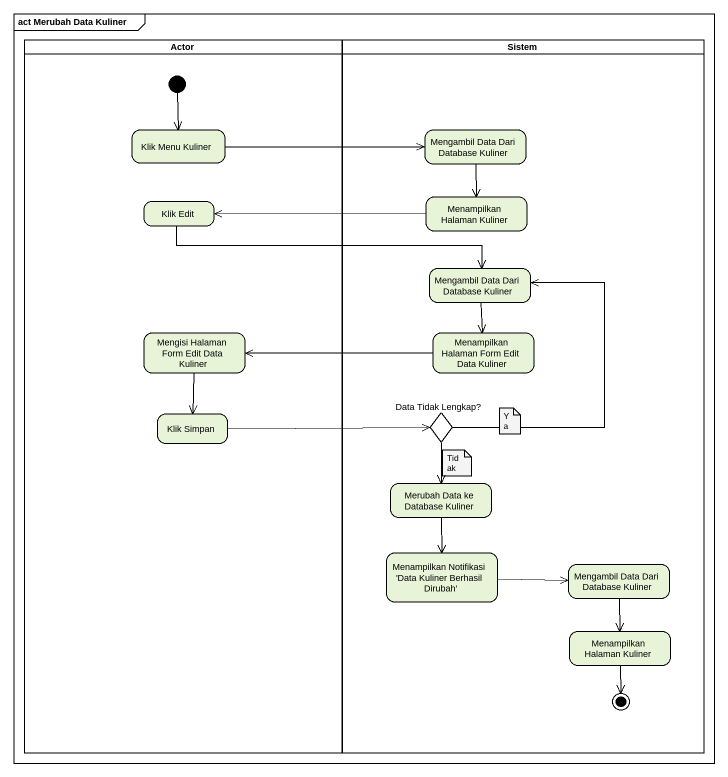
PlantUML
@startuml
mainframe act Merubah Data Kuliner
hide empty description
state "Actor" as Actor_ <<partition>> {
  state "Klik Menu Kuliner" as Klik_Menu_Kuliner
  state "Klik Edit" as Klik_Edit
  state "Mengisi Halaman Form Edit Data Kuliner" as Mengisi_Halaman_Form_Edit
  state "Klik Simpan" as Klik_Simpan
  [*] --> Klik_Menu_Kuliner
}
state Sistem <<partition>> {
  state "Mengambil Data Dari Database Kuliner" as Mengambil_Data_Dari
  state "Menampilkan Halaman Kuliner" as Menampilkan_Halaman_Kuliner
  state "Mengambil Data Dari Database Kuliner" as Mengambil_Data_Dari_2
  state "Menampilkan Halaman Form Edit Data Kuliner" as Menampilkan_Halaman_Form
  state "Data Tidak Lengkap?" as Data_Tidak_Lengkap <<choice>>
  state "Merubah Data ke Database Kuliner" as Merubah_Data_ke_Database
  state "Menampilkan Notifikasi 'Data Kuliner Berhasil Dirubah'" as Menampilkan_Notifikasi_Data
  state "Mengambil Data Dari Database Kuliner" as Mengambil_Data_Dari_3
  state "Menampilkan Halaman Kuliner" as Menampilkan_Halaman_Kuliner_2
  Menampilkan_Halaman_Kuliner_2 --> [*]
}
Klik_Menu_Kuliner -right-> Mengambil_Data_Dari
Mengambil_Data_Dari --> Menampilkan_Halaman_Kuliner
Klik_Edit -right-> Mengambil_Data_Dari_2
Menampilkan_Halaman_Kuliner -left-> Klik_Edit
Mengambil_Data_Dari_2 --> Menampilkan_Halaman_Form
Mengisi_Halaman_Form_Edit --> Klik_Simpan
Menampilkan_Halaman_Form -left-> Mengisi_Halaman_Form_Edit
Klik_Simpan -right-> Data_Tidak_Lengkap
Data_Tidak_Lengkap -up-> Mengambil_Data_Dari_2
Data_Tidak_Lengkap --> Merubah_Data_ke_Database
Merubah_Data_ke_Database --> Menampilkan_Notifikasi_Data
Menampilkan_Notifikasi_Data -right-> Mengambil_Data_Dari_3
Mengambil_Data_Dari_3 --> Menampilkan_Halaman_Kuliner_2
note as N1
  Ya
end note
note as N2
  Tidak
end note
@enduml
